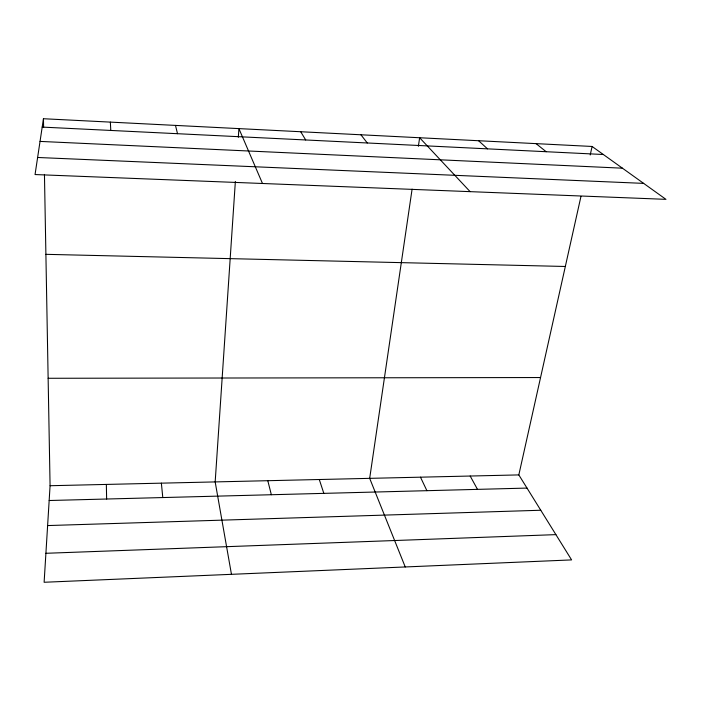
<?xml version="1.0" encoding="UTF-8"?>
<svg xmlns="http://www.w3.org/2000/svg" width="701" height="701" viewBox="0 0 701 701"><rect width="100%" height="100%" fill="white"/><g stroke="black" fill="none" stroke-linecap="round" stroke-linejoin="round"><path stroke-width="1.05" d="M44.452 174.4L50.078 485.723L44.119 582.268L571.595 559.906L518.828 474.91L580.963 196.411M235.361 181.498L215.172 481.911L231.461 574.329M238.331 137.247L238.91 128.616L262.489 183.487M412.1 189.112L369.681 478.354L405.239 566.96M418.374 146.307L419.636 137.746L470.126 191.653M43.453 118.732L35.05 174.549L665.95 199.347L592.1 146.465L43.453 118.732L43.611 127.459M590.207 154.974L592.1 146.465M45.907 553.291L555.893 534.626M47.615 525.566L540.769 510.249M49.166 500.514L526.994 488.08M50.078 485.723L518.828 474.91M48.141 378.277L540.55 377.541M45.898 254.332L565.33 266.476M37.617 157.48L643.658 183.382M40.036 141.409L622.427 168.187M42.191 127.091L603.342 154.509M536.063 143.635L546.167 151.723M478.59 140.726L487.502 148.849M360.927 134.785L367.28 142.978M300.703 131.735L305.697 139.963M470.178 476.032L477.495 489.368M420.477 477.179L426.9 490.682M319.288 479.51L323.827 493.364M267.8 480.702L271.348 494.731M175.487 125.409L177.519 133.707M161.37 483.155L162.79 497.552M110.355 122.114L110.784 130.439M106.35 484.426L106.631 499.016"/></g></svg>
